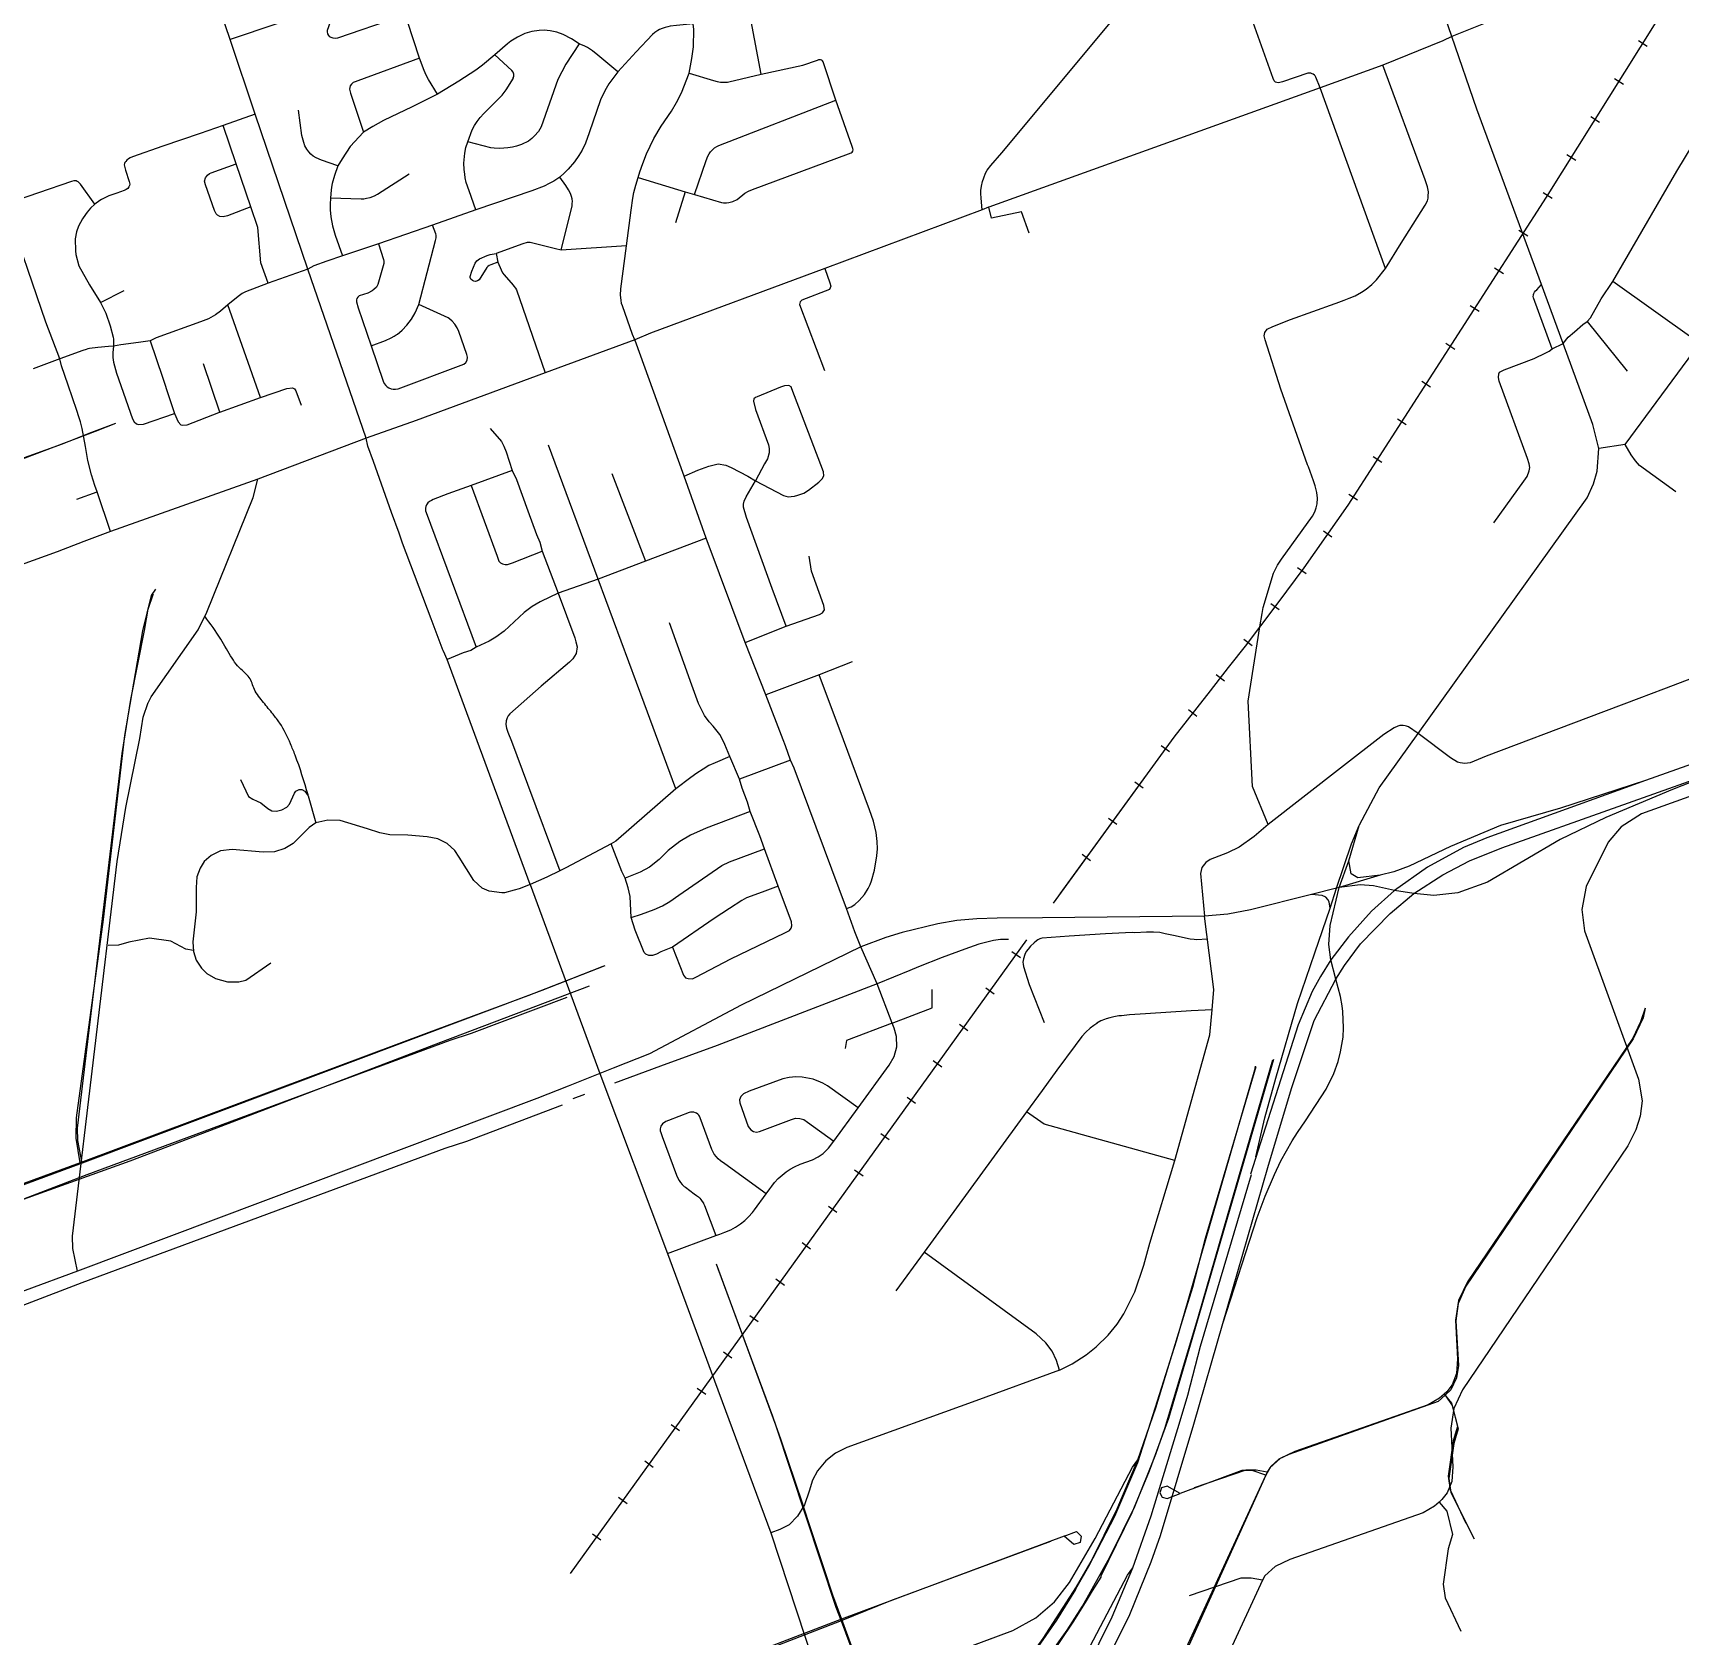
# Model space of a CAD drawing. Extents: x 705356 to 744726, y 4888607 to 4948520.
# Drawn here: x 709041 to 712400, y 4903177 to 4906445 of the extents above; entities that cross this region are included whole.
import ezdxf

# ---------------------------------------------------------------- set-up
doc = ezdxf.new("R2010")
doc.units = 0
for name, color, linetype in [('Archive County', 7, 'Continuous'), ('Arterials', 7, 'Continuous'), ('bypass in city', 7, 'Continuous'), ('bypass ramps', 7, 'Continuous'), ('Collectors', 7, 'Continuous'), ('County', 7, 'Continuous'), ('County Data', 7, 'Continuous'), ('Hwy outside city', 7, 'Continuous'), ('Kings', 7, 'Continuous'), ('Locals', 7, 'Continuous'), ('Private', 7, 'Continuous'), ('Private Road', 7, 'Continuous'), ('railway', 7, 'Continuous'), ('ROW wout link', 7, 'Continuous'), ('Township', 7, 'Continuous')]:
    doc.layers.add(name, color=color, linetype=linetype)

msp = doc.modelspace()

# ---------------------------------------------------------------- linework, layer by layer
at = {"layer": 'Archive County'}
for p, q in [((709137.6, 4904141.9), (708534.9, 4903919.8)), ((710690.1, 4903211.1), (710984.2, 4902411.8))]:
    msp.add_line(p, q, dxfattribs=at)
for points in [[(709209.8, 4905648.6), (709168.2, 4905632.5), (708554.4, 4905399.9)], [(709137.6, 4904141.9), (709129.4, 4904191.6), (709130, 4904233.5), (709185.1, 4904637.4), (709229, 4905012.7), (709265.7, 4905226), (709283.1, 4905298.5), (709292.2, 4905311.4)], [(710207.3, 4904543.5), (710203.2, 4904541.9), (710139.5, 4904516.9), (710050.3, 4904481.9), (709848.3, 4904407), (709533.8, 4904289.5), (709137.6, 4904141.9)], [(710175.1, 4904501.7), (709872.2, 4904386.6), (709401.2, 4904206.9), (709239, 4904144.8), (708544.1, 4903895.4)], [(712328.3, 4904456.6), (712324.2, 4904437.3), (712304, 4904394.1), (711962.7, 4903890.5), (711946.9, 4903854.6), (711942.6, 4903819.4), (711947.7, 4903728.7), (711943.8, 4903703.2), (711932.3, 4903679.1), (711920.3, 4903668)], [(710434.2, 4903935.7), (710437.9, 4903925.9), (710492.8, 4903777.7), (710549.2, 4903625.5), (710555.6, 4903607.3)], [(711920.3, 4903668), (711906.1, 4903654.8), (711601.7, 4903546.9), (711581.5, 4903537.5), (711565.3, 4903522.5), (711554.9, 4903504.7)], [(711920.3, 4903668), (711935.2, 4903646.6), (711947, 4903599.1), (711938.3, 4903569.7), (711928.1, 4903497.8), (711932, 4903469.8), (711979.4, 4903375)], [(710555.6, 4903607.3), (710565.4, 4903579.2), (710610.5, 4903446.5), (710610.5, 4903445.8), (710626.6, 4903396.2), (710652.3, 4903318.4), (710671.4, 4903260.9), (710690.1, 4903211.1)], [(710739.6, 4903076.6), (711039, 4903188), (711086, 4903214), (711124, 4903247), (711155, 4903286), (711207, 4903376), (711283, 4903521), (711295.1, 4903536.1)], [(711554.9, 4903504.7), (711102.7, 4902505.2), (711052.5, 4902448.3), (710984.2, 4902411.8)], [(711554.9, 4903504.7), (711527.4, 4903514.7), (711506.1, 4903514.4), (711380.2, 4903467.4)], [(711380.2, 4903467.4), (711354, 4903482.8), (711342.5, 4903479.2), (711338.6, 4903469.1), (711343.7, 4903460.1), (711354, 4903457.6), (711380.2, 4903467.4)], [(711143.5, 4903380.3), (711168.9, 4903389.8), (711178.4, 4903380.8), (711176.2, 4903367.9), (711163.3, 4903363.3), (711143.5, 4903380.3), (710690.1, 4903211.1)], [(710690.1, 4903211.1), (709768.5, 4902857.5), (709040.2, 4902592.2)]]:
    msp.add_lwpolyline(points, dxfattribs=at)
at = {"layer": 'Arterials'}
for p, q in [((709443.7, 4906431.3), (709310.2, 4906818.3)), ((712124.2, 4906514.6), (711934.5, 4906437.7)), ((709494.5, 4906279.3), (709443.7, 4906431.3)), ((711793.7, 4906379.4), (711665.9, 4906332.8)), ((711665.9, 4906332.8), (710989.9, 4906089.5)), ((709601.9, 4905963.2), (709494.5, 4906279.3)), ((710989.8, 4906089.5), (710976.4, 4906084.7)), ((709720.4, 4905619), (709601.9, 4905963.2)), ((710268.5, 4905819.6), (710085.9, 4905752.3)), ((709720.4, 4905619), (709500, 4905535.6)), ((712287.7, 4905605.9), (712233.8, 4905598.1)), ((709199.8, 4905428.6), (709161.2, 4905414.3)), ((710055.1, 4904709.3), (709886.1, 4905167.8)), ((711724.4, 4904757.2), (711745.3, 4904829.1)), ((710197.3, 4904323.5), (710132.4, 4904297.8))]:
    msp.add_line(p, q, dxfattribs=at)
for points in [[(711934.5, 4906437.7), (711870.3, 4906623.8), (711840.6, 4906709.1), (711825.4, 4906752.7), (711813.3, 4906779.7), (711782.9, 4906835.4), (711768.9, 4906857.9), (711751.6, 4906883.2), (711727.8, 4906912.1), (711698.1, 4906941.5), (711651.8, 4906983.2), (711626.5, 4907002.9)], [(710976.4, 4906084.7), (710974.5, 4906108.1), (710974.1, 4906117.9), (710974.2, 4906123.5), (710975.3, 4906132.5), (710977.5, 4906142.3), (710979.8, 4906149.4), (710983.3, 4906158.9), (710987, 4906165.1), (710994.3, 4906174.6), (711016.5, 4906200.9), (711241.7, 4906470.6), (711357.7, 4906629.4)], [(711934.5, 4906437.7), (711915.7, 4906428.8), (711793.7, 4906379.4)], [(712117.2, 4905932.1), (711984.9, 4906289.3), (711934.5, 4906437.7)], [(710976.4, 4906084.7), (710655.6, 4905965.1)], [(710655.6, 4905965.1), (710300.6, 4905832.8), (710268.5, 4905819.6)], [(712161, 4905812.2), (712117.2, 4905932.1)], [(712233.8, 4905598.1), (712221.8, 4905647.1), (712161, 4905812.2)], [(712287.7, 4905605.9), (712437.1, 4905808.4)], [(710085.9, 4905752.3), (709822.4, 4905654.6), (709720.4, 4905619)], [(709886.1, 4905167.8), (709878.2, 4905184.9), (709877.6, 4905185.5), (709853.2, 4905250.5), (709794.8, 4905404.6), (709787.7, 4905425.4), (709772.7, 4905467.5), (709735.5, 4905571.3), (709724.4, 4905602.8), (709720.4, 4905619)], [(711865.3, 4905016.7), (712209.8, 4905497), (712222.7, 4905526.1), (712230.8, 4905551.5), (712233.8, 4905598.1)], [(709500, 4905535.6), (709199.8, 4905428.6)], [(713534.1, 4905533), (713484.1, 4905332.8), (713466.1, 4905293.8), (713439.2, 4905261), (713402.3, 4905238.9), (712833.3, 4905037.2), (712320.8, 4904852.8), (712279.1, 4904826.5), (712253.1, 4904795.6), (712208, 4904705.1), (712199.3, 4904658.4), (712204.9, 4904614.9), (712315, 4904312.1), (712322.5, 4904267.9), (712318.3, 4904236.6)], [(712742.3, 4905245.7), (712457.1, 4905142.1), (712365.9, 4905107.5)], [(712365.9, 4905107.5), (712315.3, 4905088.3), (712213.1, 4905049.2), (712004.5, 4904970.5), (711971.3, 4904956.9), (711960.6, 4904955.6), (711951, 4904956.9), (711946, 4904958.7), (711931.4, 4904967.4), (711865.3, 4905016.7)], [(711745.3, 4904829.1), (711746, 4904830.5), (711786.2, 4904905.8), (711865.3, 4905016.7)], [(711698.9, 4904701.5), (711729.8, 4904791.6), (711745.3, 4904829.1)], [(711704.2, 4904702.8), (711724.4, 4904757.2)], [(710055.1, 4904709.3), (710197.3, 4904323.5)], [(711698.9, 4904701.5), (711648.3, 4904688.7)], [(711648.3, 4904688.7), (711523.8, 4904657.2), (711477.4, 4904648.8), (711430.2, 4904644.3)], [(711430.2, 4904644.3), (711099.4, 4904641.3), (711007.1, 4904640.4), (710965.9, 4904639), (710924.8, 4904635.4), (710886.1, 4904629.1), (710813.7, 4904611.5), (710780.1, 4904601), (710729.1, 4904582.2)], [(710729.1, 4904582.2), (710485.3, 4904463.2), (710298.1, 4904364), (710224.6, 4904334.3), (710197.3, 4904323.5)], [(710197.3, 4904323.5), (710334.9, 4903956.7)], [(710334.9, 4903956.7), (710424.2, 4903715.7)]]:
    msp.add_lwpolyline(points, dxfattribs=at)
at = {"layer": 'bypass in city'}
for points in [[(714016.5, 4905523.4), (712691.5, 4905049.6), (712654.5, 4905036.9), (712329, 4904920.8)], [(711559, 4904131.9), (711607.5, 4904293.2), (711653.4, 4904432.1), (711697.6, 4904515.8), (711715.7, 4904543.9), (711748.1, 4904587.9), (711808.2, 4904650.1), (711856.9, 4904690.6), (711915.6, 4904728.8), (711970.5, 4904757.2), (712036.1, 4904784), (712510.3, 4904952.4)], [(712329, 4904920.8), (712005.4, 4904804), (711958.2, 4904784.2), (711884.7, 4904744.2), (711817.6, 4904697), (711770.4, 4904654.4), (711723.6, 4904602.6), (711687.8, 4904555.3), (711666.4, 4904521.8), (711649.3, 4904491.2), (711620.9, 4904422.9), (711523.5, 4904118.7)]]:
    msp.add_lwpolyline(points, dxfattribs=at)
at = {"layer": 'bypass ramps'}
msp.add_line((711686.3, 4904661.1), (711698.9, 4904701.5), dxfattribs=at)
for points in [[(712510.3, 4904952.4), (712384.3, 4904902.5), (712247.9, 4904845.9), (712155, 4904800.7), (712006.9, 4904713.9), (711946.3, 4904692.2), (711897.5, 4904686.3), (711856.9, 4904690.6), (711817.6, 4904697), (711774.8, 4904706.5), (711747, 4904708.3), (711704.2, 4904702.8)], [(712329, 4904920.8), (712155.6, 4904864.7), (712033.3, 4904829.5), (711931.6, 4904786.7), (711847, 4904746.2), (711815.8, 4904735), (711788, 4904728.2)], [(711788, 4904728.2), (711704.2, 4904702.8)], [(711788, 4904728.2), (711742.5, 4904722.6), (711729.1, 4904730.5), (711724.4, 4904757.2)], [(711467.1, 4903814.3), (711537.6, 4904029.9), (711553.9, 4904073.9), (711572.5, 4904118), (711585.3, 4904145.4), (711608.9, 4904186.2), (711619.6, 4904203.5), (711636, 4904227.5), (711677.7, 4904292.1), (711693.9, 4904323.5), (711702.4, 4904348.1), (711707.5, 4904368), (711712.4, 4904397.8), (711713.3, 4904417.1), (711712.1, 4904450.3), (711710.5, 4904461.4), (711706.9, 4904480.5), (711697.6, 4904515.8), (711687.8, 4904555.3), (711683.4, 4904586.5), (711686.4, 4904625.3), (711704.2, 4904702.8)], [(711534.6, 4904153.9), (711552.8, 4904233.6), (711575.3, 4904314), (711619.3, 4904466.7), (711646.1, 4904543.9), (711655, 4904569.5), (711686.3, 4904661.1)], [(711686.3, 4904661.1), (711683.9, 4904673.6), (711681.2, 4904678.5), (711677, 4904682.9), (711669.7, 4904686.6), (711648.3, 4904688.7)]]:
    msp.add_lwpolyline(points, dxfattribs=at)
at = {"layer": 'Collectors'}
for p, q in [((709944.6, 4906084.4), (709855.9, 4906053.3)), ((709855.9, 4906053.3), (709745.9, 4906015.3)), ((709745.9, 4906015.3), (709672.4, 4905990.8)), ((709601.9, 4905963.2), (709520.6, 4905934.7)), ((710414, 4905414.8), (710369.3, 4905541.4)), ((710414, 4905414.8), (710290.5, 4905368)), ((710493.2, 4905202.7), (710414, 4905414.8)), ((710290.5, 4905368), (710193.4, 4905331.3)), ((710193.4, 4905331.3), (710112.5, 4905302.7)), ((710535.6, 4905095.4), (710493.2, 4905202.7)), ((710481.8, 4904923.9), (710461.9, 4904970)), ((710585.9, 4904962.3), (710481.8, 4904923.9)), ((710762.6, 4904506.6), (710729.1, 4904582.2)), ((710674, 4904185.8), (710723.5, 4904253.7)), ((710334.9, 4903956.7), (710433.6, 4903993.3))]:
    msp.add_line(p, q, dxfattribs=at)
for points in [[(709588, 4906630), (709583.1, 4906612.3), (709580, 4906594.9), (709577.2, 4906570.7), (709576.8, 4906552.9), (709577.1, 4906519), (709575, 4906506.7), (709569.8, 4906494.3), (709560.9, 4906481.5), (709548.9, 4906469.8), (709538.3, 4906463.5), (709443.7, 4906431.3)], [(710387.3, 4906463.4), (710353.3, 4906460.5), (710340.3, 4906458.7), (710335.5, 4906457.6), (710330.3, 4906456.2), (710324.2, 4906454.1), (710319, 4906451.7), (710315.1, 4906450), (710309, 4906446), (710304.6, 4906441.8), (710271.2, 4906406.8), (710234, 4906365.5)], [(710379.3, 4906362.7), (710384.9, 4906393.2), (710387.9, 4906416.9), (710388.4, 4906427.7), (710388.8, 4906440.9), (710388.6, 4906452.1), (710387.3, 4906463.4)], [(710234, 4906365.5), (710215.8, 4906341.3), (710210.2, 4906331.9), (710205.3, 4906323), (710198.8, 4906308.6), (710175.2, 4906241.3), (710167.8, 4906220.5), (710161, 4906206.2), (710154.3, 4906194.9), (710145.3, 4906181.9), (710132.9, 4906167.1), (710124.9, 4906159.7), (710115.4, 4906151.3)], [(710275, 4906150.1), (710278.5, 4906161.6), (710284.5, 4906178.9), (710292.1, 4906198.5), (710307.3, 4906229.9), (710322.3, 4906255), (710343.2, 4906285.3), (710353.6, 4906303.1), (710363.8, 4906322.6), (710379.3, 4906362.7)], [(711799.2, 4905965), (711665.9, 4906332.8)], [(712262.3, 4905938.6), (712392.8, 4906163.1), (712441.7, 4906244.1), (712445.4, 4906249), (712451.8, 4906256.6), (712456.5, 4906261.8), (712460.4, 4906265.5), (712464.6, 4906268.6), (712470.6, 4906272.4), (712477.4, 4906276.1), (712484, 4906278.8), (712607.7, 4906325.2)], [(710115.4, 4906151.3), (710103.2, 4906143.1), (710093.9, 4906137.8), (710083.6, 4906132.4), (710058.6, 4906122.9), (709944.6, 4906084.4)], [(710251.2, 4906011.2), (710261, 4906084), (710264.2, 4906108), (710266.4, 4906119.4), (710270.5, 4906134.8), (710275, 4906150.1)], [(709096.2, 4905780.8), (709067.9, 4905855.5), (708985.2, 4906095.7)], [(710268.5, 4905819.6), (710263.6, 4905830.5), (710243.1, 4905888.8), (710241.5, 4905893.5), (710240.4, 4905900.2), (710239.5, 4905910.7), (710240.2, 4905923.5), (710251.2, 4906011.2)], [(709672.4, 4905990.8), (709640.5, 4905979.5), (709613.9, 4905970.3), (709601.9, 4905963.2)], [(711552.9, 4905834.5), (711557.4, 4905840.8), (711569.5, 4905846.6), (711605.5, 4905861), (711696, 4905893.4), (711698.4, 4905894), (711715, 4905900.4), (711724.8, 4905904), (711737.3, 4905909), (711750.2, 4905916.4), (711759.3, 4905922.4), (711771, 4905931.9), (711780.9, 4905941.4), (711799.2, 4905965)], [(712210.2, 4905856.9), (712216.9, 4905864.2), (712238.9, 4905902.8), (712262.3, 4905938.6)], [(709520.6, 4905934.7), (709474.7, 4905917.5), (709468.1, 4905913.8), (709459.8, 4905907.6), (709439, 4905890.6)], [(709439, 4905890.6), (709423.9, 4905877.9), (709413.5, 4905870.3), (709399.1, 4905862.5), (709383.2, 4905855.9), (709292.9, 4905823.7), (709280.3, 4905817.3)], [(711659.2, 4905508), (711655.8, 4905522), (711652.4, 4905531.9), (711641.7, 4905560.5), (711640.1, 4905564.7), (711585.3, 4905718.5), (711553.5, 4905819.6), (711551.4, 4905827.8), (711552.7, 4905834.2), (711552.9, 4905834.5)], [(712161, 4905812.2), (712171.7, 4905825), (712184, 4905835.5), (712201.1, 4905850.6), (712210.2, 4905856.9)], [(709205.7, 4905806.5), (709195.7, 4905805.6), (709173.4, 4905803.8), (709156.4, 4905801.4), (709153.1, 4905800.9), (709149.9, 4905800), (709142.8, 4905797.8), (709096.2, 4905780.8)], [(709280.3, 4905817.3), (709256.5, 4905813.8), (709220.5, 4905809.4), (709205.7, 4905806.5)], [(710369.3, 4905541.4), (710269, 4905818), (710268.5, 4905819.6)], [(709096.2, 4905780.8), (709041.7, 4905760.2)], [(709199.8, 4905428.6), (709172.4, 4905509.2), (709167.4, 4905522.5), (709160.9, 4905544.3), (709153.2, 4905573.4), (709148.6, 4905601.9), (709141.6, 4905638.4), (709138, 4905652.5), (709135.2, 4905662.1), (709130.9, 4905675.5), (709113.2, 4905726.9), (709099.7, 4905766.4), (709096.2, 4905780.8)], [(710112.5, 4905302.7), (710077.1, 4905286.1), (710075.4, 4905285.2), (710058.9, 4905275.7), (710043, 4905263.7), (710001.8, 4905225.3), (709985, 4905213.1), (709971.6, 4905204.9), (709945.3, 4905192.8)], [(709945.3, 4905192.8), (709934.2, 4905186), (709918.6, 4905181.3), (709886.1, 4905167.8)], [(710585.9, 4904962.3), (710575.8, 4904991.6), (710570.9, 4905003.7), (710535.6, 4905095.4)], [(710461.9, 4904970), (710432, 4904957.3), (710419.3, 4904951.4), (710407.7, 4904944.3), (710395, 4904936.3), (710382.5, 4904926.9), (710352.1, 4904903.8)], [(710700, 4904659.8), (710593.1, 4904946.3), (710585.9, 4904962.3)], [(710352.1, 4904903.8), (710230, 4904797.6), (710220.2, 4904791.6)], [(710220.2, 4904791.6), (710127.8, 4904742.8), (710115.4, 4904736.6)], [(710115.4, 4904736.6), (710089, 4904724), (710055.1, 4904709.3)], [(710729.1, 4904582.2), (710716.9, 4904612.5), (710700, 4904659.8)], [(711445.3, 4904453.7), (711449.1, 4904494.8), (711430.2, 4904644.3)], [(710793.1, 4904426.5), (710762.6, 4904506.6)], [(710723.5, 4904253.7), (710786.9, 4904340.6), (710796.9, 4904358.3), (710802.6, 4904377.8), (710801.8, 4904399.1), (710797, 4904416.2), (710793.1, 4904426.5)], [(711369.7, 4904146.5), (711440.7, 4904402.5), (711445.3, 4904453.7)], [(710536.1, 4904078.3), (710543.6, 4904088.5), (710547.8, 4904094.4), (710553.4, 4904101.4), (710561, 4904109.7), (710568.7, 4904116.8), (710577.1, 4904123.3), (710584.9, 4904128.5), (710594.3, 4904133.6), (710605.9, 4904138.7), (710630.4, 4904148), (710642.2, 4904153.7), (710652.4, 4904160.7), (710663.2, 4904171.4), (710674, 4904185.8)], [(711134.3, 4903718.7), (711160.2, 4903731.6), (711188.8, 4903749.9), (711209.3, 4903766.3), (711233.4, 4903790.1), (711251.9, 4903812.9), (711265.6, 4903833.5), (711288.1, 4903878.8), (711306.2, 4903933.3), (711318.5, 4903977.8), (711369.7, 4904146.5)], [(710433.6, 4903993.3), (710441.6, 4903996.3), (710452.2, 4904000.3), (710464, 4904005.3), (710474, 4904010.8), (710484.2, 4904017.6), (710492.7, 4904024.4), (710500.3, 4904031.6), (710508.5, 4904040.7), (710512.6, 4904046), (710536.1, 4904078.3)], [(711134.3, 4903718.7), (710964, 4903656.5), (710700.7, 4903561.1), (710677.9, 4903550.1), (710658, 4903534.4), (710641.1, 4903513.9), (710630.8, 4903494.7), (710623.9, 4903472.2), (710614.7, 4903444.6), (710600.3, 4903421.4), (710583, 4903403.7), (710564.4, 4903393.9), (710545.6, 4903387.3)]]:
    msp.add_lwpolyline(points, dxfattribs=at)
at = {"layer": 'County'}
for points in [[(709161.2, 4905414.3), (709145.3, 4905408.4), (709091, 4905387), (708539.1, 4905188.1)], [(710132.4, 4904297.8), (710069, 4904273), (709132, 4903921)], [(709132, 4903921), (708918, 4903842), (708526, 4903703)], [(710424.2, 4903715.7), (710545.6, 4903387.3)], [(710545.6, 4903387.3), (710668, 4903016), (710679, 4902988)]]:
    msp.add_lwpolyline(points, dxfattribs=at)
at = {"layer": 'County Data'}
for points in [[(709209.8, 4905648.6), (709155.3, 4905628.4), (709101, 4905607), (708549.1, 4905408.1)], [(709142, 4904141), (709133, 4904187), (709132, 4904212), (709223, 4904976), (709241, 4905086), (709269, 4905227), (709276, 4905270.4), (709286.4, 4905300.3), (709287.1, 4905301.3)], [(710207.3, 4904543.5), (710079, 4904493), (709142, 4904141)], [(710130, 4904479), (709935, 4904405), (709891, 4904391), (709151, 4904117), (708825, 4903992), (708662, 4903929), (708547, 4903891)], [(712328.3, 4904456.6), (712319, 4904429), (712303, 4904396), (711966, 4903899), (711948, 4903861), (711942, 4903821), (711946, 4903742), (711944, 4903712), (711935, 4903689), (711924, 4903675), (711918.3, 4903670.1)], [(711390, 4903836), (711406, 4903888), (711432, 4903988), (711535.5, 4904338)], [(711477, 4904033.8), (711569, 4904351.9)], [(709142, 4904141), (708928, 4904062), (708536, 4903923)], [(711418, 4903829), (711477, 4904033.8)], [(710434.2, 4903935.7), (710555.6, 4903607.3)], [(711082, 4903094), (711150, 4903189), (711181, 4903238), (711237, 4903338), (711288, 4903441), (711331, 4903548), (711350, 4903602), (711418, 4903829)], [(711294, 4903536), (711331, 4903642), (711390, 4903836)], [(711918.3, 4903670.1), (711909, 4903662), (711886, 4903648), (711614, 4903553), (711584, 4903539), (711563, 4903520), (711558, 4903511)], [(711918.3, 4903670.1), (711933.7, 4903651.7), (711945.6, 4903604.2), (711936.9, 4903574.8), (711926.6, 4903502.9), (711930.6, 4903474.9), (711962.4, 4903406.9)], [(710555.6, 4903607.3), (710678, 4903236), (710689, 4903208)], [(710738, 4903076), (711039, 4903188), (711086, 4903214), (711124, 4903247), (711155, 4903286), (711207, 4903376), (711283, 4903521), (711294, 4903536)], [(710901, 4902933), (710944, 4902977), (711003, 4903045), (711064, 4903121), (711101, 4903172), (711169, 4903277), (711199, 4903329), (711252, 4903436), (711294, 4903536)], [(711558, 4903511), (711348, 4903056), (711104, 4902515), (711085, 4902481), (711060, 4902457), (711033, 4902442), (710977, 4902422)], [(711558, 4903511), (711535, 4903515), (711514, 4903515), (711409, 4903479)], [(711116, 4903370), (710790, 4903249), (710689, 4903208)], [(710689, 4903208), (710201, 4903019), (709646, 4902805), (709196, 4902638), (709041, 4902583)], [(710689, 4903208), (710718, 4903131)]]:
    msp.add_lwpolyline(points, dxfattribs=at)
at = {"layer": 'Hwy outside city'}
for points in [[(711533.5, 4904338.7), (711531.8, 4904330.7), (711372.5, 4903778.2), (711324.6, 4903628.2), (711293.1, 4903530), (711246.5, 4903420.8), (711193.6, 4903318.9), (711167.2, 4903272.7), (711167.2, 4903272), (711128, 4903209.4), (711073.8, 4903131), (711014.4, 4903055.3), (710952.4, 4902984.8), (708418, 4900241), (708330, 4900161), (708179, 4900065), (708056.6, 4900003.3)], [(711570.4, 4904352.4), (711401, 4903770), (711356.3, 4903620.3), (711317.2, 4903513.3), (711282.1, 4903428.2), (711218.9, 4903299.2), (711218.4, 4903296.8), (711200.7, 4903268.8), (711186.7, 4903245.5), (711161.5, 4903205.4), (711109.8, 4903128.4), (711026.8, 4903024.7), (710899.6, 4902880.9), (708485.1, 4900301.6), (708316.3, 4900132.6), (708180.1, 4900029.1), (708068.6, 4899966.8)]]:
    msp.add_lwpolyline(points, dxfattribs=at)
at = {"layer": 'Kings'}
for points in [[(711467, 4903813.8), (711559, 4904131.9)], [(711380, 4903616), (711396, 4903668), (711422, 4903768), (711525.5, 4904118)], [(711408, 4903609), (711467, 4903813.8)], [(711072, 4902874), (711140, 4902969), (711171, 4903018), (711227, 4903118), (711278, 4903221), (711321, 4903328), (711340, 4903382), (711408, 4903609)], [(711284, 4903316), (711321, 4903422), (711380, 4903616)], [(710728, 4902856), (711029, 4902968), (711076, 4902994), (711114, 4903027), (711145, 4903066), (711197, 4903156), (711273, 4903301), (711284, 4903316)], [(710891, 4902713), (710934, 4902757), (710993, 4902825), (711054, 4902901), (711091, 4902952), (711159, 4903057), (711189, 4903109), (711242, 4903216), (711284, 4903316)]]:
    msp.add_lwpolyline(points, dxfattribs=at)
at = {"layer": 'Locals'}
for p, q in [((709494.5, 4906279.3), (709429.5, 4906256.2)), ((709455.8, 4906178.4), (709429.5, 4906256.2)), ((709485.7, 4906090.4), (709455.8, 4906178.4)), ((710251.2, 4906011.2), (710118.2, 4906002.2)), ((709505, 4905701.6), (709439, 4905890.6)), ((712138.8, 4905801.1), (712161, 4905812.2)), ((709422.1, 4905672), (709388.9, 4905770.6)), ((710193.4, 4905331.3), (710092.3, 4905604.9)), ((710221.6, 4905547), (710290.5, 4905368)), ((710287.3, 4905078.4), (710193.4, 4905331.3)), ((710711.4, 4905162.7), (710644.4, 4905136.5)), ((710352.1, 4904903.8), (710287.3, 4905078.4)), ((710560.6, 4904705.7), (710532.7, 4904781.7)), ((711704.2, 4904702.8), (711698.9, 4904701.5)), ((710165.7, 4904281.1), (710141.8, 4904272.4)), ((710858.1, 4903959.6), (710800.5, 4903880.5))]:
    msp.add_line(p, q, dxfattribs=at)
for points in [[(709829.7, 4906393.5), (709805.2, 4906468), (709803.5, 4906472), (709802.2, 4906474.3), (709800, 4906476.1), (709796.7, 4906477.4), (709792.7, 4906478.3), (709785.5, 4906476.8), (709662.3, 4906434.3), (709657.8, 4906433.8), (709653.4, 4906434.4), (709649.6, 4906435.4), (709646.7, 4906437.2), (709644.3, 4906439.7), (709642.8, 4906443.1), (709641.7, 4906447.2), (709641.9, 4906450.9), (709664, 4906513.7), (709665.9, 4906517.4), (709668.3, 4906520.1), (709671.2, 4906522.6), (709674.6, 4906524.5), (709803.9, 4906569.2)], [(711665.9, 4906332.8), (711656.9, 4906355.1), (711655.4, 4906357.4), (711653.9, 4906359), (711651.2, 4906361), (711649.7, 4906361.8), (711646.8, 4906363.1), (711643.6, 4906363.3), (711640.3, 4906362.9), (711588.8, 4906345), (711580.7, 4906343.6), (711577.1, 4906343.9), (711574.4, 4906344.9), (711572.3, 4906347.4), (711569.9, 4906352.3), (711518.7, 4906494.8)], [(710154.9, 4906423.1), (710139.6, 4906433), (710122.1, 4906442.1), (710109.2, 4906446.7), (710095.9, 4906449.6), (710083.5, 4906450.6), (710073.6, 4906449.8), (710058.8, 4906448.1), (710044.1, 4906443.7), (710029.3, 4906436.7), (710015.9, 4906428), (710008.9, 4906422.9), (709983.1, 4906400.4)], [(710526.1, 4906360.7), (710505.7, 4906468.8)], [(710154.9, 4906423.1), (710127.6, 4906381.3), (710111.3, 4906349.8), (710077.3, 4906253.4), (710071.9, 4906244), (710064.1, 4906235), (710058.7, 4906229.6), (710051.7, 4906224.7), (710037.4, 4906217.5), (710027.5, 4906214.1), (710018.9, 4906212), (710009.5, 4906210.9), (709993.2, 4906209.6), (709981.9, 4906210.2), (709974.8, 4906211), (709928.1, 4906223)], [(710234, 4906365.5), (710193, 4906400), (710182.1, 4906408.4), (710172.2, 4906415.1), (710166.4, 4906418.2), (710154.9, 4906423.1)], [(709829.7, 4906393.5), (709703.7, 4906347.5), (709698.3, 4906345.6), (709694.5, 4906343.7), (709691, 4906340.8), (709688.4, 4906337.5), (709687.1, 4906333.8), (709686.8, 4906330.1), (709688.5, 4906321.9), (709715.5, 4906243)], [(709866.2, 4906320.2), (709848, 4906349.9), (709843, 4906359.2), (709839, 4906368.7), (709829.7, 4906393.5)], [(709983.1, 4906400.4), (709957.8, 4906379.5), (709944.4, 4906369.4), (709909.5, 4906346.6), (709866.2, 4906320.2)], [(709928.1, 4906223), (709937, 4906247.6), (709941.5, 4906256), (709947, 4906264.2), (709953.2, 4906272.6), (709960.4, 4906280.6), (709997.9, 4906318.1), (710006.1, 4906328.8), (710020.8, 4906353.1), (710020.7, 4906353.3), (710022, 4906356.9), (710022, 4906361.2), (710020.7, 4906364.9), (710018, 4906368.6), (709983.1, 4906400.4)], [(710526.1, 4906360.7), (710611.3, 4906379.6), (710640.7, 4906389.6), (710643.8, 4906390.6), (710646.2, 4906390.6), (710648.1, 4906390.4), (710648.8, 4906390)], [(710678.5, 4906307.8), (710652.2, 4906386.1), (710651.4, 4906387.9), (710649.8, 4906389.5), (710648.8, 4906390)], [(711799.2, 4905965), (711830.7, 4906016.3), (711880, 4906093.9), (711884.4, 4906102.6), (711885.8, 4906108.5), (711886.2, 4906112.2), (711886.5, 4906121.2), (711884.3, 4906131.1), (711879.5, 4906145.8), (711793.7, 4906379.4)], [(710379.3, 4906362.7), (710428.9, 4906348.1), (710436.5, 4906346.3), (710443.1, 4906344.9), (710452.9, 4906344.4), (710457.1, 4906344.7), (710460, 4906345.2), (710526.1, 4906360.7)], [(709866.2, 4906320.2), (709814.4, 4906294.4), (709756.3, 4906266.8), (709734.2, 4906254.3), (709715.5, 4906243)], [(710390.4, 4906115.9), (710445, 4906099.2), (710449.1, 4906098.6), (710455.1, 4906098.7), (710459.8, 4906099.3), (710468.4, 4906101.1), (710476.8, 4906105.2), (710492.6, 4906118.1), (710499.9, 4906122.5), (710508.5, 4906125.8), (710703.8, 4906198.3), (710709.6, 4906200.4), (710711.5, 4906201.9), (710712.9, 4906204.3), (710713.6, 4906206.8), (710713.2, 4906209.3), (710711.6, 4906213.7), (710678.5, 4906307.8)], [(710390.4, 4906115.9), (710413.7, 4906185), (710417, 4906193.7), (710420.1, 4906198.5), (710423, 4906202.6), (710425.4, 4906205.2), (710428.1, 4906208.1), (710431.1, 4906210.6), (710435.6, 4906213.6), (710439.5, 4906215.6), (710678.5, 4906307.8)], [(709663.1, 4906173.8), (709629.9, 4906185.9), (709619, 4906190.2), (709612.9, 4906193.6), (709608, 4906197.9), (709603.7, 4906202.4), (709599.5, 4906208.3), (709595.6, 4906214.8), (709593.5, 4906221.8), (709589.7, 4906236.2), (709582.9, 4906287.5)], [(709429.5, 4906256.2), (709382.3, 4906240.1), (709306.4, 4906214.1), (709244.5, 4906192.4), (709239.7, 4906190.5), (709235.9, 4906188.3), (709232.8, 4906185.8), (709230.4, 4906183.2), (709228.9, 4906181), (709228, 4906178.9), (709227.6, 4906176), (709227.7, 4906173.4), (709229.8, 4906165.5), (709237.6, 4906142.1), (709238.1, 4906139.4), (709238.6, 4906136.9), (709238.2, 4906134.2), (709237, 4906131.1), (709234.8, 4906128), (709231.4, 4906125.5), (709227.3, 4906123.6), (709212.3, 4906118.3), (709196, 4906113), (709190.5, 4906110.5), (709186.4, 4906108.2), (709181.3, 4906105.6), (709177.4, 4906103.2), (709167.5, 4906095.8)], [(709715.5, 4906243), (709688.1, 4906213.5), (709671.6, 4906188.5), (709663.1, 4906173.8)], [(709944.6, 4906084.4), (709930.6, 4906122.8), (709924.7, 4906140.3), (709922.6, 4906149.8), (709921.7, 4906157.3), (709920.8, 4906166.8), (709920.1, 4906179.4), (709921.6, 4906200.1), (709924.2, 4906211.4), (709928.1, 4906223)], [(709485.7, 4906090.4), (709437.7, 4906072.2), (709429.2, 4906070.2), (709422.6, 4906070.8), (709417.5, 4906073.2), (709414.6, 4906076.4), (709411.4, 4906083), (709392.9, 4906135.4), (709391.4, 4906142.8), (709393.3, 4906149.7), (709397.3, 4906155.3), (709401.2, 4906158.5), (709405, 4906159.6), (709455.8, 4906178.4)], [(709663.1, 4906173.8), (709656.1, 4906154.7), (709651.7, 4906137.9), (709650.1, 4906130.4), (709649.3, 4906124.7), (709648.2, 4906109)], [(709167.5, 4906095.8), (709138.1, 4906136.5), (709135.4, 4906139.7), (709133.6, 4906141.3), (709131.8, 4906142.4), (709129.2, 4906143.2), (709127, 4906143.5), (709124.8, 4906143.5), (709120.2, 4906142), (708985.2, 4906095.7)], [(709648.2, 4906109), (709710.6, 4906106.6), (709715.7, 4906106.8), (709721.6, 4906107.9), (709729.2, 4906109.7), (709737.4, 4906113.2), (709743.9, 4906116.3), (709808.7, 4906158)], [(710118.2, 4906002.2), (710140.8, 4906092.8), (710140.9, 4906097.5), (710141.1, 4906101.6), (710140.5, 4906106.6), (710139.5, 4906111.3), (710138.1, 4906115.5), (710136.7, 4906118.9), (710133.5, 4906125.3), (710127.5, 4906134.3), (710115.4, 4906151.3)], [(710275, 4906150.1), (710371.4, 4906120.9)], [(709648.2, 4906109), (709647.1, 4906095.1), (709647.2, 4906084.2), (709648.5, 4906070.4), (709652, 4906052.1), (709657.7, 4906033), (709672.4, 4905990.8)], [(710371.4, 4906120.9), (710351.7, 4906058.1)], [(710371.4, 4906120.9), (710390.4, 4906115.9)], [(709167.5, 4906095.8), (709158.8, 4906087.6), (709155.1, 4906083.8), (709151.6, 4906079.7), (709148.2, 4906075), (709142.6, 4906066.1), (709134.4, 4906050.9), (709130, 4906039.2), (709127.4, 4906025), (709127.8, 4906001), (709128.6, 4905993), (709135.1, 4905970.4), (709156.7, 4905931.7), (709179, 4905895.7)], [(709520.6, 4905934.7), (709506.2, 4905976.6), (709500, 4906048.3), (709485.7, 4906090.4)], [(711072.6, 4906037.1), (711056.5, 4906080.5), (710995.6, 4906067.7), (710989.9, 4906089.5)], [(709828.2, 4905891.6), (709862.1, 4906021.8), (709863.6, 4906027.3), (709863.6, 4906029.1), (709863.3, 4906032.6), (709862.5, 4906035.7), (709855.9, 4906053.3)], [(709745.9, 4906015.3), (709756, 4905983.1), (709756.5, 4905979.7), (709757, 4905977.1), (709756.7, 4905975), (709744.6, 4905932.2), (709741.6, 4905926.8), (709736.3, 4905921.9), (709733, 4905919.1), (709724.1, 4905914.8), (709706.4, 4905908.8), (709703.4, 4905906.3), (709702, 4905903.5), (709701.1, 4905900.7), (709700.7, 4905896.7), (709704.1, 4905884.5), (709730.7, 4905807)], [(710118.2, 4906002.2), (710106.9, 4906004.7), (710055.1, 4906017.5), (710048.7, 4906017.6), (710040.4, 4906015.3), (709986.1, 4905995.6)], [(709989.1, 4905977.4), (709974.7, 4905972.4), (709971.3, 4905970.6), (709968.8, 4905968.6), (709966.5, 4905966.7), (709951.4, 4905941.9), (709947.7, 4905939.5), (709943.6, 4905938.3), (709940.2, 4905938.9), (709937.2, 4905940.5), (709934.1, 4905943.1), (709932.9, 4905946.5), (709932.7, 4905948.6), (709936, 4905959.1), (709942.7, 4905976), (709946.2, 4905980.5), (709951.8, 4905984.4), (709967.2, 4905991.4), (709973.6, 4905993.2), (709977.8, 4905993.9), (709986.1, 4905995.6)], [(709986.1, 4905995.6), (709989.1, 4905977.4)], [(709989.1, 4905977.4), (709995.9, 4905962.1), (709998.9, 4905956), (710001.8, 4905951.7), (710020.5, 4905930.6), (710022, 4905928.7), (710025, 4905925), (710027, 4905921.4), (710085.9, 4905752.3)], [(712437.1, 4905808.4), (712428.3, 4905820), (712262.3, 4905938.6)], [(709179, 4905895.7), (709227.2, 4905920)], [(712138.8, 4905801.1), (712100.7, 4905905.1), (712100.3, 4905907.8), (712100.6, 4905910.3), (712100.7, 4905911.7), (712101.6, 4905914), (712102.9, 4905916.4), (712105, 4905919), (712107.2, 4905921.4), (712117.2, 4905932.1)], [(709179, 4905895.7), (709189.7, 4905873.8), (709198.8, 4905847.9), (709204.8, 4905824.9), (709205.4, 4905821), (709205.7, 4905806.5)], [(709730.7, 4905807), (709760.1, 4905817.7), (709771.6, 4905823.2), (709777.8, 4905826.6), (709782, 4905829.6), (709784.4, 4905831.2), (709788.5, 4905834.4), (709793.9, 4905839.3), (709803.9, 4905849.5), (709812.9, 4905861.4), (709820.3, 4905874.1), (709828.2, 4905891.6)], [(709730.7, 4905807), (709755.4, 4905735), (709757.7, 4905730.1), (709760.6, 4905726.3), (709763.6, 4905723.8), (709767.1, 4905721.7), (709771.8, 4905719.8), (709775.9, 4905719.1), (709780.3, 4905719.1), (709785.8, 4905719.8), (709919.8, 4905770.1), (709923.8, 4905773), (709926.6, 4905778), (709927.1, 4905784.3), (709925.7, 4905789.2), (709909.5, 4905836.2), (709906.2, 4905844.1), (709901.5, 4905851.2), (709896.2, 4905857.1), (709890.4, 4905862.4), (709888, 4905863.9), (709828.2, 4905891.6)], [(712210.2, 4905856.9), (712291.8, 4905755.7)], [(709205.7, 4905806.5), (709204, 4905793.6), (709203.9, 4905783.4), (709205.4, 4905774.1), (709211.8, 4905751.5), (709244.5, 4905658.6), (709247.7, 4905652), (709252.6, 4905648.1), (709256.8, 4905646.5), (709266.6, 4905647.7), (709329.8, 4905669.1)], [(709280.3, 4905817.3), (709305.8, 4905743.1), (709319.4, 4905702.1), (709329.8, 4905669.1)], [(712019.8, 4905446), (712080.9, 4905531.1), (712087.7, 4905540.9), (712092.2, 4905552.2), (712093, 4905559), (712092, 4905566.5), (712088.2, 4905577.6), (712030.5, 4905735.2), (712029.1, 4905742.9), (712029.9, 4905750.3), (712031.7, 4905753.2), (712033.9, 4905755), (712040.8, 4905757.9), (712102, 4905781.4), (712125.7, 4905793.1), (712132.7, 4905796.6), (712138.8, 4905801.1)], [(709422.1, 4905672), (709505, 4905701.6)], [(709505, 4905701.6), (709558.9, 4905720.5), (709570.4, 4905721.3), (709574.7, 4905719.7), (709577.4, 4905715.4), (709588.5, 4905686.1)], [(710514.4, 4905531.8), (710571.6, 4905502), (710580.9, 4905499.3), (710587, 4905499.7), (710594, 4905500.5), (710600.9, 4905502.8), (710612.8, 4905506.6), (710622.8, 4905512.8), (710643.6, 4905529), (710650.6, 4905535.9), (710654, 4905542.4), (710653.2, 4905550.5), (710588.9, 4905719.6), (710587.4, 4905723.8), (710582.8, 4905726.2), (710573.9, 4905725.3), (710565.7, 4905723.1), (710517.7, 4905703.3), (710514.6, 4905701.9), (710510.8, 4905698.8), (710510.4, 4905694.2), (710514.2, 4905677.6), (710540.8, 4905605.1), (710542.4, 4905597.8), (710542.3, 4905589), (710538.9, 4905577), (710533.1, 4905566.5), (710514.4, 4905531.8)], [(709329.8, 4905669.1), (709337.6, 4905652.1), (709342.8, 4905646.4), (709347.2, 4905645.1), (709355.7, 4905646.1), (709420.5, 4905671.4), (709422.1, 4905672)], [(709973.6, 4905638.8), (709996.4, 4905611.9), (710001.5, 4905602.5), (710006.2, 4905590.9), (710018.7, 4905553.1)], [(712391.1, 4905509.6), (712317.1, 4905563.5), (712308.9, 4905572.5), (712300.1, 4905584.6), (712287.7, 4905605.9)], [(710369.3, 4905541.4), (710396.7, 4905553.5), (710419.3, 4905561.6), (710438.7, 4905566.4), (710454.1, 4905564), (710464.6, 4905559.1), (710498.6, 4905541.4), (710514.4, 4905531.8)], [(709276.8, 4905081), (709282.2, 4905091.4), (709378.2, 4905228.2), (709395.9, 4905264.2), (709490.4, 4905497.9), (709500, 4905535.6)], [(710018.7, 4905553.1), (709934.5, 4905522.3)], [(710018.7, 4905553.1), (710027.1, 4905534.9), (710050.4, 4905471.1), (710068.1, 4905422.7), (710074.6, 4905407.2), (710079.7, 4905388.7)], [(709934.5, 4905522.3), (709887, 4905505.1), (709857.1, 4905493.6), (709854, 4905492.1), (709849.6, 4905489.7), (709846.3, 4905486.9), (709844, 4905483.3), (709842.1, 4905479.3), (709841.8, 4905476.4)], [(709934.5, 4905522.3), (709987.5, 4905378.7), (709991.3, 4905368.2), (709994.8, 4905364.6), (709998.6, 4905362.6), (710003.9, 4905361.2), (710008.6, 4905361.2), (710018.9, 4905364.6), (710079.7, 4905388.7)], [(710577.2, 4905235.5), (710548.5, 4905312.6), (710496.2, 4905457.3), (710490, 4905478.5), (710490, 4905484.2), (710491.5, 4905490.4), (710495.3, 4905499.3), (710514.4, 4905531.8)], [(711543, 4905234), (711547.4, 4905261.7), (711549.8, 4905273.5), (711570.4, 4905343.8), (711579, 4905359.8), (711586.9, 4905372), (711650.4, 4905459.8), (711655, 4905468.5), (711657.7, 4905476.6), (711659.7, 4905485), (711660.4, 4905496.3), (711659.2, 4905508)], [(709841.8, 4905476.4), (709841.7, 4905475.2), (709841.9, 4905471.1), (709842.9, 4905467.2), (709945.3, 4905192.8)], [(710079.7, 4905388.7), (710112.5, 4905302.7)], [(710577.2, 4905235.5), (710645.2, 4905259.3), (710651.3, 4905262.8), (710655.2, 4905269), (710653.7, 4905277.7), (710629, 4905348.1), (710623.8, 4905378.6)], [(710112.5, 4905302.7), (710146.1, 4905212.2), (710148.5, 4905203.6), (710151.1, 4905193.5), (710149.1, 4905179.7), (710142.4, 4905169.1), (710135.6, 4905162), (710077.4, 4905113.6), (710013.9, 4905057), (710010.1, 4905053.1), (710008, 4905048.9), (710005.9, 4905042.6), (710005.6, 4905035.3), (710006.5, 4905027.5), (710009.5, 4905019.9), (710016.8, 4905001), (710049.8, 4904913.9), (710115.4, 4904736.6)], [(710461.9, 4904970), (710452, 4904994.7), (710444.5, 4905010.3), (710441.7, 4905014.8), (710428.5, 4905031.5), (710420, 4905040.4), (710410.5, 4905053.4), (710398.5, 4905078.3), (710384.8, 4905115.6), (710338.9, 4905242.4)], [(710493.2, 4905202.7), (710577.2, 4905235.5)], [(711559.9, 4904831.6), (711527.5, 4904909), (711518.8, 4905082.9), (711543, 4905234)], [(710644.4, 4905136.5), (710535.6, 4905095.4)], [(710700, 4904659.8), (710709.4, 4904663.6), (710716.7, 4904668.4), (710726.1, 4904676.2), (710736.7, 4904688.4), (710744.2, 4904700.9), (710748.3, 4904709), (710751.1, 4904716.8), (710756.9, 4904738.4), (710762.1, 4904767.6), (710763.1, 4904781.5), (710762.5, 4904796.8), (710760.8, 4904815.3), (710755, 4904838.4), (710746.9, 4904861.4), (710693.6, 4905004.2), (710644.4, 4905136.5)], [(711865.3, 4905016.7), (711845.6, 4905030.4), (711841.6, 4905032), (711838.8, 4905032.5), (711835.3, 4905033.3), (711831.4, 4905033.5), (711828.2, 4905032.9), (711824.2, 4905031.8), (711816.3, 4905028.3), (711795.6, 4905015), (711707.2, 4904945.9), (711559.9, 4904831.6)], [(710503.7, 4904858), (710498.3, 4904877.1), (710487.6, 4904905.1), (710481.8, 4904923.9)], [(710503.7, 4904858), (710413.7, 4904824.1), (710381.7, 4904809.6), (710359.9, 4904797), (710336.6, 4904778.5), (710318.2, 4904760.1), (710298.3, 4904744.1), (710279.6, 4904734.4), (710248.7, 4904721.7)], [(710532.7, 4904781.7), (710523.4, 4904808.1), (710503.7, 4904858)], [(711559.9, 4904831.6), (711531.3, 4904806.8), (711500.8, 4904784.8), (711477.1, 4904773.5), (711441.7, 4904759.8), (711432.5, 4904754.1), (711424.7, 4904743.9), (711421.9, 4904731.5), (711430.2, 4904644.3)], [(710248.7, 4904721.7), (710242, 4904735.5), (710220.2, 4904791.6)], [(710260.9, 4904641.6), (710282.1, 4904648.3), (710307.7, 4904657.8), (710325.2, 4904665.7), (710339.7, 4904674.4), (710358.2, 4904687.3), (710445.8, 4904747.5), (710461.3, 4904755.3), (710532.7, 4904781.7)], [(710260.9, 4904641.6), (710258.7, 4904684.9), (710254.9, 4904702.4), (710248.7, 4904721.7)], [(710345.5, 4904581.4), (710367.4, 4904523.9), (710371.7, 4904519), (710377.5, 4904517.1), (710385.8, 4904516.6), (710393.1, 4904520), (710464.3, 4904557.8), (710574.2, 4904610.6), (710583.9, 4904615), (710587.3, 4904619.8), (710588.8, 4904625.1), (710587.9, 4904632.6), (710560.6, 4904705.7)], [(710560.6, 4904705.7), (710528.3, 4904693.6), (710495.9, 4904682), (710486.6, 4904676.7), (710461.4, 4904660.2), (710429.9, 4904639.4), (710345.5, 4904581.4)], [(710345.5, 4904581.4), (710321.8, 4904571.5), (710312.6, 4904567.2), (710304.3, 4904564.3), (710297.1, 4904564.3), (710291.2, 4904566.7), (710287.8, 4904570.1), (710269.4, 4904615.6), (710260.9, 4904641.6)], [(711030.1, 4904597.2), (711013.9, 4904597.2), (710999.8, 4904595), (710985.9, 4904591.7), (710969.6, 4904587.3), (710941.3, 4904577.2), (710895.4, 4904560.3), (710846.7, 4904541.2), (710828.9, 4904534), (710762.6, 4904506.6)], [(710762.6, 4904506.6), (710436.5, 4904380.8), (710320.6, 4904338.9), (710227.3, 4904303.7)], [(710793.1, 4904426.5), (710874.9, 4904457.7), (710874.4, 4904495.3)], [(710793.1, 4904426.5), (710699.7, 4904390.9), (710697.6, 4904374.7)], [(711445.3, 4904453.7), (711402.6, 4904451.8), (711309.5, 4904445.7), (711276.7, 4904443.1), (711260.5, 4904441.6), (711255.3, 4904441.1), (711244.9, 4904439.2), (711236.8, 4904437.5), (711229.7, 4904435.4), (711226.2, 4904433.8), (711218.5, 4904430.8), (711210.5, 4904426.3), (711210.5, 4904426), (711204.1, 4904421.9), (711196.5, 4904416), (711188.2, 4904407.9), (711179.8, 4904398.9), (711166.5, 4904381.1), (711129.2, 4904330.4), (711098.9, 4904288.8), (711067.2, 4904245.3)], [(710723.5, 4904253.7), (710661.1, 4904298.9), (710651.9, 4904304.2), (710647.3, 4904306.4), (710632.4, 4904312), (710609.4, 4904316.4), (710596.4, 4904316.7), (710583.3, 4904315.6), (710570.5, 4904312.9), (710501.9, 4904287.4), (710490, 4904282.5), (710484.8, 4904277.1), (710482.2, 4904270.1), (710482.4, 4904264.1), (710499.4, 4904215.9), (710505.1, 4904208.6), (710510.5, 4904205.5), (710516.4, 4904204.3), (710522.4, 4904205.3), (710533.3, 4904209.4), (710587.7, 4904230.1), (710596.1, 4904232.4), (710604.8, 4904232.3), (710613.1, 4904229.7), (710620.7, 4904224.7), (710674, 4904185.8)], [(710536.1, 4904078.3), (710452.1, 4904139.5), (710443.2, 4904146), (710438.7, 4904149.7), (710435, 4904153.6), (710430.5, 4904159.6), (710425.8, 4904168.9), (710401.8, 4904233.6), (710400.3, 4904236.7), (710398.7, 4904238.9), (710396.7, 4904240.9), (710394.2, 4904242.7), (710391.9, 4904243.8), (710388.5, 4904244.8), (710385.4, 4904245.1), (710381.9, 4904244.8), (710379, 4904243.9), (710337.3, 4904228.1), (710331.6, 4904225.9), (710324.6, 4904221), (710321.7, 4904216.4), (710320.3, 4904210.9), (710320.4, 4904207), (710321.3, 4904203.3), (710324.2, 4904195.4), (710353.5, 4904116.7), (710356, 4904110.6), (710358.6, 4904105.8), (710361.5, 4904101.6), (710365.2, 4904097.3), (710369.2, 4904093.7), (710371.7, 4904091.7), (710389.6, 4904078.7), (710394.2, 4904075.3), (710398.1, 4904072.1), (710400.9, 4904069.5), (710403.1, 4904066.9), (710406.1, 4904063), (710408.4, 4904059.3), (710408.8, 4904058.5), (710410.8, 4904054.4), (710433.6, 4903993.3)], [(711067.2, 4904245.3), (710858.1, 4903959.6)], [(711369.7, 4904146.5), (711103.2, 4904220.3), (711067.2, 4904245.3)], [(711134.3, 4903718.7), (711128.4, 4903738.8), (711119.2, 4903757.5), (711106.6, 4903774.7), (711086.8, 4903792.8), (710858.1, 4903959.6)]]:
    msp.add_lwpolyline(points, dxfattribs=at)
at = {"layer": 'Private'}
for points in [[(711908.3, 4903450.1), (711923.7, 4903431.7), (711935.6, 4903384.2), (711926.9, 4903354.8), (711916.6, 4903282.9), (711920.6, 4903254.9), (711952.4, 4903186.9)], [(711548, 4903291), (711525, 4903295), (711504, 4903295), (711399, 4903259)]]:
    msp.add_lwpolyline(points, dxfattribs=at)
at = {"layer": 'Private Road'}
msp.add_line((709602.6, 4904890), (709618.3, 4904834.7), dxfattribs=at)
for points in [[(710655.6, 4905965.1), (710666.2, 4905935.9), (710667.8, 4905928.7), (710665.5, 4905921.7), (710609.1, 4905900.1), (710605.6, 4905896.9), (710604.2, 4905891.1), (710655.1, 4905756.9)], [(709464.2, 4904923.3), (709481.1, 4904888.3), (709489.7, 4904882.7), (709498.8, 4904878.7), (709506.2, 4904875.5), (709520.4, 4904864.1), (709528.4, 4904859.4), (709538, 4904858.7), (709548.7, 4904861.2), (709559, 4904866.9), (709564.6, 4904872.8), (709574.5, 4904895.3), (709577.1, 4904899.4), (709584, 4904903), (709589.3, 4904903), (709595.4, 4904899), (709602.6, 4904890)], [(709618.3, 4904834.7), (709604.2, 4904825), (709571.9, 4904792.6), (709555.2, 4904782.3), (709534.1, 4904775.8), (709511, 4904775.2), (709447.2, 4904780.5), (709423.6, 4904777.7), (709404.5, 4904768.4), (709390.3, 4904756), (709382.3, 4904742.2), (709375.5, 4904724.5), (709373.8, 4904702.9), (709373.8, 4904653.2), (709367.5, 4904592.2), (709368.8, 4904572.7), (709374.4, 4904555.1), (709385.1, 4904538.7), (709395.8, 4904527.9), (709413.6, 4904517.6), (709438.2, 4904510.8), (709460.8, 4904510.3), (709475.5, 4904514.2), (709526.1, 4904549.3)], [(710055.1, 4904709.3), (710032.9, 4904700.5), (710022.8, 4904697.5), (710002.9, 4904692), (709997, 4904692.1), (709971.7, 4904695.5), (709957.1, 4904701.5), (709940.2, 4904716.9), (709910.6, 4904764.7), (709901.6, 4904778.3), (709885.9, 4904792.8), (709866.6, 4904802.4), (709845.1, 4904806.2), (709805.5, 4904809.9), (709768.7, 4904810.4), (709748.6, 4904814.2), (709723.7, 4904822.5), (709667.9, 4904839.5), (709642.5, 4904840.5), (709618.3, 4904834.7)]]:
    msp.add_lwpolyline(points, dxfattribs=at)
at = {"layer": 'railway'}
for p, q in [((712332.5, 4906417.6), (712314.5, 4906428.9)), ((712284, 4906340.1), (712265.9, 4906351.4)), ((712235.5, 4906262.6), (712217.4, 4906273.9)), ((712187, 4906185.1), (712168.9, 4906196.4)), ((712138.5, 4906107.6), (712120.4, 4906118.9)), ((712088.9, 4906030.6), (712071, 4906042.1)), ((712039.3, 4905953.7), (712021.4, 4905965.3)), ((711989.8, 4905876.9), (711971.9, 4905888.4)), ((711940.3, 4905800), (711922.3, 4905811.6)), ((711890.7, 4905723.1), (711872.8, 4905734.7)), ((711841.2, 4905646.3), (711823.2, 4905657.9)), ((711791.6, 4905569.4), (711773.7, 4905581)), ((711742.1, 4905492.6), (711724.1, 4905504.1)), ((711689.8, 4905417), (711672.4, 4905429.3)), ((711636.9, 4905342.1), (711619.8, 4905354.9)), ((711582.2, 4905268.8), (711565.1, 4905281.5)), ((711527.2, 4905195.4), (711510.4, 4905208.6)), ((711470.7, 4905123.5), (711454, 4905136.7)), ((711414.3, 4905051.6), (711397.5, 4905064.8)), ((711358.9, 4904979.3), (711341.7, 4904991.9)), ((711305.2, 4904905.4), (711287.9, 4904917.9)), ((711251.5, 4904831.4), (711234.2, 4904843.9)), ((711197.7, 4904757.4), (711180.5, 4904769.9)), ((710137.1, 4903304.5), (711067.9, 4904596)), ((711054.6, 4904559.4), (711037.3, 4904571.8)), ((711001.2, 4904485.2), (710983.8, 4904497.7)), ((710947.7, 4904411), (710930.4, 4904423.5)), ((710894.2, 4904336.8), (710876.9, 4904349.3)), ((710840.8, 4904262.6), (710823.5, 4904275.1)), ((710787.3, 4904188.4), (710770, 4904200.9)), ((710733.8, 4904114.3), (710716.5, 4904126.7)), ((710680.4, 4904040.1), (710663.1, 4904052.6)), ((710626.9, 4903965.9), (710609.6, 4903978.4)), ((710573.5, 4903891.7), (710556.1, 4903904.2)), ((710520, 4903817.5), (710502.7, 4903830)), ((710466.5, 4903743.3), (710449.2, 4903755.8)), ((710413.1, 4903669.2), (710395.8, 4903681.6)), ((710359.6, 4903595), (710342.3, 4903607.5)), ((710306.1, 4903520.8), (710288.8, 4903533.3)), ((710252.7, 4903446.6), (710235.4, 4903459.1)), ((710199.2, 4903372.4), (710181.9, 4903384.9))]:
    msp.add_line(p, q, dxfattribs=at)
for points in [[(711122, 4904671.2), (711367.8, 4905009.7), (711441.9, 4905104.1), (711441.9, 4905104.1), (711479, 4905151.3), (711479, 4905151.3), (711516, 4905198.5), (711525.8, 4905210.9), (711561.6, 4905259), (711561.6, 4905259), (711597.5, 4905307.1), (711632.9, 4905354.6), (711723, 4905482.6), (712127.5, 4906110.1), (712539.2, 4906767.8)], [(712127.5, 4906110.1), (712539.2, 4906767.8)], [(711723, 4905482.6), (712127.5, 4906110.1)], [(711632.9, 4905354.6), (711723, 4905482.6)], [(711561.6, 4905259), (711597.5, 4905307.1), (711632.9, 4905354.6)], [(711525.8, 4905210.9), (711561.6, 4905259)], [(711479, 4905151.3), (711516, 4905198.5), (711525.8, 4905210.9)], [(711441.9, 4905104.1), (711479, 4905151.3)], [(711367.8, 4905009.7), (711441.9, 4905104.1)], [(711135.4, 4904689.7), (711367.8, 4905009.7)], [(710137.1, 4903304.5), (711067.9, 4904596)]]:
    msp.add_lwpolyline(points, dxfattribs=at)
at = {"layer": 'ROW wout link'}
for points in [[(709131, 4905494.9), (709172.4, 4905509.2)], [(709368.6, 4904574.6), (709352.8, 4904576.9), (709322.8, 4904593.4), (709279.3, 4904599.4), (709236.7, 4904591.3), (709215.9, 4904585.1), (709194.6, 4904584.6)], [(711436.2, 4904597.7), (711413.5, 4904596.1), (711408.6, 4904596.8), (711400.6, 4904597.3), (711366.6, 4904605.4), (711349.7, 4904608.5), (711338.7, 4904611.3), (711326, 4904611.7), (711311.5, 4904611.9), (711288.2, 4904610.6), (711282.2, 4904611), (711228, 4904608.2), (711153.8, 4904603.7), (711099.2, 4904599.4), (711096, 4904598.7), (711094.5, 4904598.2), (711093, 4904597.6), (711091.6, 4904597), (711090.1, 4904596.2), (711087.6, 4904594.4), (711082.4, 4904589.8), (711074.9, 4904583), (711070.2, 4904577.2), (711066.6, 4904572.6), (711063.3, 4904566.3), (711060.6, 4904557.8), (711059.7, 4904550.4), (711059.9, 4904546.4), (711061.1, 4904541.6), (711072.6, 4904504.9), (711102.7, 4904427.6)]]:
    msp.add_lwpolyline(points, dxfattribs=at)
msp.add_spline([(709602.5, 4904890.6), (709602.2, 4904891.6), (709575.9, 4904972.8), (709566.6, 4904995.5), (709544.6, 4905038.1), (709530.9, 4905056.1), (709511.5, 4905080.1), (709492.9, 4905106.7), (709482.3, 4905131), (709471.9, 4905142), (709458.4, 4905154.9), (709447.4, 4905170.1), (709424.2, 4905209.3), (709391.8, 4905255.8)], degree=3, dxfattribs=at)
at = {"layer": 'Township'}
for points in [[(709132, 4903921), (709123, 4903967), (709122, 4903992), (709213, 4904756), (709231, 4904866), (709259, 4905007), (709266, 4905050.4), (709276.4, 4905080.3), (709276.8, 4905081)], [(710120, 4904259), (709925, 4904185), (709881, 4904171), (709141, 4903897), (708815, 4903772), (708652, 4903709), (708537, 4903671)], [(712318.3, 4904236.6), (712309, 4904209), (712293, 4904176), (711956, 4903679), (711938, 4903641), (711932, 4903601), (711936, 4903522), (711934, 4903492), (711925, 4903469), (711914, 4903455), (711908.3, 4903450.1)], [(711908.3, 4903450.1), (711899, 4903442), (711876, 4903428), (711604, 4903333), (711574, 4903319), (711553, 4903300), (711548, 4903291)], [(711548, 4903291), (711338, 4902836), (711094, 4902295), (711075, 4902261), (711050, 4902237), (711023, 4902222), (710967, 4902202)]]:
    msp.add_lwpolyline(points, dxfattribs=at)

doc.saveas('drawing.dxf')
